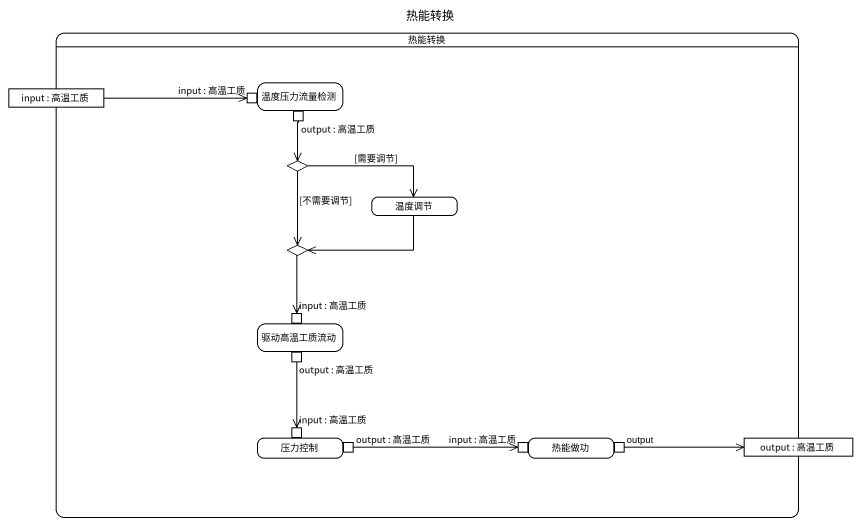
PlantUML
@startuml
title 热能转换
hide empty description
state 热能转换 {
  state 温度压力流量检测 {
    state "input : 高温工质" as input_高温工质 <<inputPin>>
    state "output : 高温工质" as output_高温工质 <<outputPin>>
  }
  state "input : 高温工质" as input <<object>>
  state choice1 <<choice>>
  state 温度调节
  state choice2 <<choice>>
  state 驱动高温工质流动 {
    state "input : 高温工质" as input_高温工质_2 <<inputPin>>
    state "output : 高温工质" as output_高温工质_2 <<outputPin>>
  }
  state 压力控制 {
    state "input : 高温工质" as input_高温工质_3 <<inputPin>>
    state "output : 高温工质" as output_高温工质_3 <<outputPin>>
  }
  state 热能做功 {
    state "input : 高温工质" as input_高温工质_4 <<inputPin>>
    state output <<outputPin>>
  }
  state "output : 高温工质" as output_2 <<object>>
}
input -right-> input_高温工质
output_高温工质 --> choice1
choice1 -right-> 温度调节 : [需要调节]
choice1 --> choice2 : [不需要调节]
温度调节 -left-> choice2
choice2 --> input_高温工质_2
output_高温工质_2 --> input_高温工质_3
output_高温工质_3 -right-> input_高温工质_4
output -right-> output_2
@enduml
